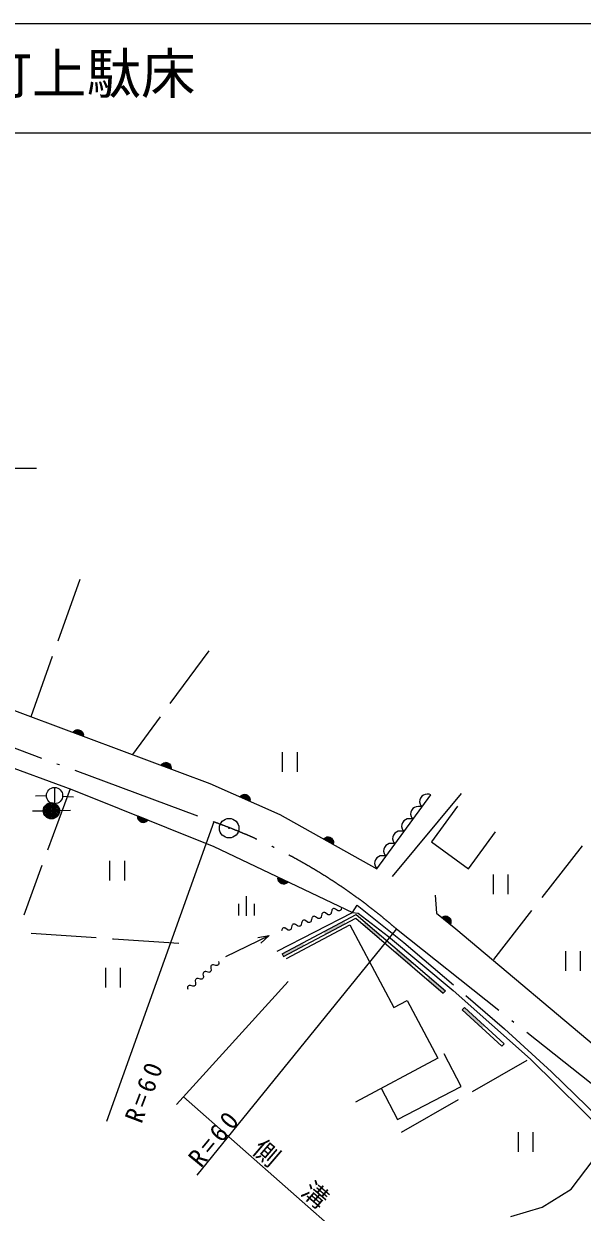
# Model space of a CAD drawing. Units: millimetres, scale not verified. Extents: x -625 to 708451, y -625 to 363079.
# Drawn here: x 462732 to 513922, y 254153 to 363079 of the extents above; entities that cross this region are included whole.
import ezdxf
from ezdxf.enums import TextEntityAlignment as Align

# ---------------------------------------------------------------- set-up
doc = ezdxf.new("R2010")
doc.units = ezdxf.units.MM
doc.header["$LTSCALE"] = 1000
doc.linetypes.add('DASHED', pattern=[7.5, 6, -1.5])
doc.linetypes.add('LONG_DASHED_DOTTED', pattern=[15.25, 12, -1.5, 0.25, -1.5])
doc.layers.add('S-SUV', color=7, linetype='Continuous', lineweight=13)
doc.styles.add('ＭＳ ゴシック', font='')
doc.styles.get('ＭＳ ゴシック').set_extended_font_data('MS Gothic')

msp = doc.modelspace()

# ---------------------------------------------------------------- hatches: boundary and pattern name
at = {"layer": 'S-SUV'}
for points in [[(490207, 279862), (492105, 280869), (492246, 280604), (490347, 279597)], [(494003, 280776), (495478, 279513), (495283, 279285), (493808, 280548)], [(486410, 277847), (488308, 278855), (488449, 278590), (486550, 277582)], [(496953, 278249), (498427, 276986), (498232, 276758), (496758, 278021)], [(499902, 275723), (501377, 274459), (501181, 274231), (499707, 275495)], [(503132, 272923), (504948, 271254), (504745, 271033), (502929, 272703)]]:
    msp.add_hatch(color=256, dxfattribs=at).paths.add_polyline_path(points)

# ---------------------------------------------------------------- linework, layer by layer
for p, q in [((708451, 363079), (68451, 363079)), ((68451, 353079), (708451, 353079)), ((455644, 302455), (479798, 293445)), ((447585, 300070), (467151, 292904)), ((467253, 298125), (467330, 298219)), ((468189, 297775), (467253, 298125)), ((467298, 298175), (468188, 297843)), ((467330, 298219), (467418, 298290)), ((468186, 297910), (467343, 298224)), ((467400, 298270), (468171, 297982)), ((467418, 298290), (467548, 298359)), ((468150, 298057), (467469, 298311)), ((467547, 298349), (468114, 298137)), ((467548, 298359), (467672, 298377)), ((467672, 298377), (467795, 298371)), ((468025, 298237), (467676, 298367)), ((467795, 298371), (467940, 298316)), ((467940, 298316), (468037, 298240)), ((468037, 298240), (468119, 298146)), ((468119, 298146), (468172, 298008)), ((468172, 298008), (468195, 297896)), ((468195, 297896), (468189, 297775)), ((486432, 296326), (486432, 294526)), ((487814, 294526), (487814, 296326)), ((475304, 295122), (475381, 295216)), ((475381, 295216), (475469, 295287)), ((476237, 294907), (475394, 295221)), ((475451, 295267), (476222, 294979)), ((475469, 295287), (475599, 295356)), ((476201, 295054), (475520, 295308)), ((475598, 295346), (476165, 295134)), ((475599, 295356), (475723, 295374)), ((475723, 295374), (475846, 295368)), ((476077, 295234), (475728, 295364)), ((475846, 295368), (475992, 295313)), ((475992, 295313), (476089, 295237)), ((476089, 295237), (476171, 295143)), ((476241, 294772), (475304, 295122)), ((475349, 295172), (476239, 294840)), ((476171, 295143), (476224, 295005)), ((476224, 295005), (476246, 294893)), ((476246, 294893), (476241, 294772)), ((465551, 293083), (465551, 291590)), ((479798, 293445), (486218, 290614)), ((464801, 292311), (463802, 292277)), ((466299, 292295), (467298, 292239)), ((467151, 292904), (480150, 287685)), ((482550, 292232), (482633, 292321)), ((483465, 291828), (482550, 292232)), ((482598, 292279), (483468, 291895)), ((482633, 292321), (482725, 292387)), ((483470, 291963), (482647, 292326)), ((482706, 292368), (483459, 292036)), ((482725, 292387), (482859, 292448)), ((483443, 292111), (482777, 292405)), ((482857, 292438), (483411, 292194)), ((482859, 292448), (482984, 292458)), ((482984, 292458), (483106, 292445)), ((483328, 292298), (482988, 292449)), ((483106, 292445), (483248, 292383)), ((483248, 292383), (483341, 292301)), ((483341, 292301), (483417, 292202)), ((483417, 292202), (483462, 292062)), ((483462, 292062), (483477, 291948)), ((483477, 291948), (483465, 291828)), ((495098, 285629), (500043, 292409)), ((502818, 292527), (496487, 284930)), ((499038, 291939), (499015, 291765)), ((499093, 292102), (499038, 291939)), ((499220, 292277), (499093, 292102)), ((499360, 292379), (499220, 292277)), ((499518, 292454), (499360, 292379)), ((499723, 292474), (499518, 292454)), ((499882, 292461), (499723, 292474)), ((500043, 292409), (499882, 292461)), ((464519, 290926), (463520, 290899)), ((466019, 290969), (467018, 291000)), ((498269, 290972), (498214, 290809)), ((498396, 291148), (498269, 290972)), ((498535, 291249), (498396, 291148)), ((498694, 291324), (498535, 291249)), ((498899, 291344), (498694, 291324)), ((499058, 291331), (498899, 291344)), ((499015, 291765), (499059, 291564)), ((499219, 291279), (499058, 291331)), ((499059, 291564), (499122, 291419)), ((499122, 291419), (499219, 291279)), ((502478, 291355), (500096, 288086)), ((480150, 289930), (470322, 262459)), ((473178, 290360), (473186, 290481)), ((473198, 290247), (473178, 290360)), ((473186, 290481), (474114, 290108)), ((474068, 290059), (473186, 290413)), ((473186, 290346), (474021, 290011)), ((473247, 290109), (473198, 290247)), ((473963, 289967), (473200, 290273)), ((473218, 290198), (473894, 289927)), ((473327, 290012), (473247, 290109)), ((473815, 289892), (473253, 290117)), ((473422, 289934), (473327, 290012)), ((473339, 290015), (473685, 289877)), ((473566, 289876), (473422, 289934)), ((473689, 289867), (473566, 289876)), ((473813, 289882), (473689, 289867)), ((473945, 289947), (473813, 289882)), ((474034, 290016), (473945, 289947)), ((474114, 290108), (474034, 290016)), ((486218, 290614), (495098, 285629)), ((497444, 289843), (497390, 289679)), ((497572, 290018), (497444, 289843)), ((497711, 290120), (497572, 290018)), ((497870, 290194), (497711, 290120)), ((498074, 290214), (497870, 290194)), ((498234, 290201), (498074, 290214)), ((498214, 290809), (498191, 290635)), ((498191, 290635), (498235, 290434)), ((498395, 290149), (498234, 290201)), ((498235, 290434), (498298, 290289)), ((498298, 290289), (498395, 290149)), ((496620, 288713), (496566, 288549)), ((496748, 288888), (496620, 288713)), ((496887, 288990), (496748, 288888)), ((497046, 289065), (496887, 288990)), ((497250, 289084), (497046, 289065)), ((497410, 289071), (497250, 289084)), ((497390, 289679), (497367, 289505)), ((497367, 289505), (497411, 289304)), ((497571, 289019), (497410, 289071)), ((497411, 289304), (497474, 289159)), ((497474, 289159), (497571, 289019)), ((503490, 285613), (505966, 289011)), ((480150, 287685), (492851, 281629)), ((490222, 288367), (490313, 288447)), ((491094, 287877), (490222, 288367)), ((490275, 288409), (491103, 287944)), ((490313, 288447), (490411, 288504)), ((491112, 288011), (490327, 288451)), ((490390, 288487), (491107, 288085)), ((490411, 288504), (490550, 288552)), ((491099, 288161), (490464, 288517)), ((490547, 288542), (491075, 288246)), ((490550, 288552), (490675, 288551)), ((490675, 288551), (490796, 288526)), ((491003, 288358), (490678, 288541)), ((490796, 288526), (490931, 288450)), ((490931, 288450), (491015, 288360)), ((491015, 288360), (491082, 288254)), ((491082, 288254), (491113, 288110)), ((491118, 287996), (491094, 287877)), ((491113, 288110), (491118, 287996)), ((495796, 287583), (495742, 287419)), ((495924, 287758), (495796, 287583)), ((496063, 287860), (495924, 287758)), ((496222, 287935), (496063, 287860)), ((496426, 287954), (496222, 287935)), ((496586, 287942), (496426, 287954)), ((496566, 288549), (496543, 288375)), ((496543, 288375), (496587, 288174)), ((496747, 287889), (496586, 287942)), ((496587, 288174), (496650, 288029)), ((496650, 288029), (496747, 287889)), ((500096, 288086), (503490, 285613)), ((495100, 286628), (494972, 286453)), ((495239, 286730), (495100, 286628)), ((495397, 286805), (495239, 286730)), ((495602, 286824), (495397, 286805)), ((495762, 286812), (495602, 286824)), ((495742, 287419), (495719, 287245)), ((495719, 287245), (495763, 287045)), ((495922, 286759), (495762, 286812)), ((495763, 287045), (495826, 286899)), ((495826, 286899), (495922, 286759)), ((470603, 286369), (470603, 284569)), ((471984, 284569), (471984, 286369)), ((494918, 286289), (494895, 286116)), ((494895, 286116), (494939, 285915)), ((494972, 286453), (494918, 286289)), ((494939, 285915), (495001, 285769)), ((495001, 285769), (495098, 285629)), ((486034, 284752), (486049, 284872)), ((486046, 284638), (486034, 284752)), ((486041, 284738), (486853, 284351)), ((486902, 284396), (486045, 284805)), ((486086, 284497), (486046, 284638)), ((486049, 284872), (486952, 284442)), ((486792, 284310), (486050, 284664)), ((486063, 284588), (486720, 284275)), ((486160, 284396), (486086, 284497)), ((486639, 284245), (486093, 284505)), ((486250, 284311), (486160, 284396)), ((486172, 284398), (486508, 284238)), ((486390, 284245), (486250, 284311)), ((486866, 284355), (486772, 284292)), ((486952, 284442), (486866, 284355)), ((505752, 285093), (505752, 283293)), ((507134, 283293), (507134, 285093)), ((486512, 284228), (486390, 284245)), ((486637, 284235), (486512, 284228)), ((486772, 284292), (486637, 284235)), ((500451, 283223), (500561, 281572)), ((482406, 282416), (482406, 281336)), ((483126, 283131), (483126, 281331)), ((483846, 282416), (483846, 281336)), ((492851, 281629), (493306, 282288)), ((485946, 278067), (492851, 281629)), ((486410, 277847), (493211, 281455)), ((486550, 277582), (493171, 281094)), ((489130, 281106), (489108, 280992)), ((489153, 281157), (489130, 281106)), ((489185, 281209), (489153, 281157)), ((489236, 281247), (489185, 281209)), ((489300, 281271), (489236, 281247)), ((489367, 281276), (489300, 281271)), ((489417, 281261), (489367, 281276)), ((489473, 281238), (489417, 281261)), ((489659, 281099), (489473, 281238)), ((489714, 281071), (489659, 281099)), ((489776, 281060), (489714, 281071)), ((489835, 281065), (489776, 281060)), ((489892, 281087), (489835, 281065)), ((489946, 281126), (489892, 281087)), ((489981, 281176), (489946, 281126)), ((490002, 281232), (489981, 281176)), ((490024, 281346), (490002, 281232)), ((490046, 281459), (490024, 281346)), ((490068, 281510), (490046, 281459)), ((490101, 281562), (490068, 281510)), ((490152, 281600), (490101, 281562)), ((490216, 281625), (490152, 281600)), ((490283, 281630), (490216, 281625)), ((490333, 281615), (490283, 281630)), ((490389, 281592), (490333, 281615)), ((490575, 281453), (490389, 281592)), ((490630, 281424), (490575, 281453)), ((490692, 281414), (490630, 281424)), ((490751, 281418), (490692, 281414)), ((490808, 281440), (490751, 281418)), ((490862, 281479), (490808, 281440)), ((490897, 281530), (490862, 281479)), ((490918, 281585), (490897, 281530)), ((490940, 281699), (490918, 281585)), ((490962, 281813), (490940, 281699)), ((490984, 281863), (490962, 281813)), ((491017, 281915), (490984, 281863)), ((491068, 281954), (491017, 281915)), ((491132, 281978), (491068, 281954)), ((491199, 281983), (491132, 281978)), ((491249, 281968), (491199, 281983)), ((491305, 281945), (491249, 281968)), ((491491, 281806), (491305, 281945)), ((491546, 281778), (491491, 281806)), ((491608, 281767), (491546, 281778)), ((491667, 281772), (491608, 281767)), ((491724, 281794), (491667, 281772)), ((491778, 281833), (491724, 281794)), ((491813, 281883), (491778, 281833)), ((491834, 281939), (491813, 281883)), ((491856, 282052), (491834, 281939)), ((492851, 281629), (493381, 281553)), ((493171, 281094), (501182, 274231)), ((493211, 281455), (501377, 274459)), ((493381, 281553), (496160, 279432)), ((500561, 281572), (502322, 280140)), ((501053, 281171), (501157, 281235)), ((501830, 280541), (501053, 281171)), ((501112, 281204), (501850, 280605)), ((501157, 281235), (501263, 281275)), ((501870, 280669), (501171, 281237)), ((501240, 281262), (501878, 280743)), ((501263, 281275), (501408, 281299)), ((501882, 280820), (501318, 281278)), ((501404, 281289), (501873, 280908)), ((501408, 281299), (501531, 281276)), ((501531, 281276), (501646, 281231)), ((501822, 281030), (501532, 281265)), ((501646, 281231), (501766, 281133)), ((501766, 281133), (501834, 281030)), ((501834, 281030), (501882, 280914)), ((496885, 280119), (478589, 257545)), ((486382, 280045), (486360, 279932)), ((486405, 280096), (486382, 280045)), ((486437, 280148), (486405, 280096)), ((486488, 280186), (486437, 280148)), ((486552, 280211), (486488, 280186)), ((486619, 280216), (486552, 280211)), ((486669, 280201), (486619, 280216)), ((486726, 280178), (486669, 280201)), ((486911, 280039), (486726, 280178)), ((486805, 277404), (492607, 280502)), ((486966, 280010), (486911, 280039)), ((487028, 280000), (486966, 280010)), ((487087, 280004), (487028, 280000)), ((487144, 280027), (487087, 280004)), ((487198, 280066), (487144, 280027)), ((487234, 280116), (487198, 280066)), ((487254, 280172), (487234, 280116)), ((487276, 280285), (487254, 280172)), ((487298, 280399), (487276, 280285)), ((487321, 280450), (487298, 280399)), ((487353, 280502), (487321, 280450)), ((487404, 280540), (487353, 280502)), ((487468, 280565), (487404, 280540)), ((487535, 280569), (487468, 280565)), ((487585, 280554), (487535, 280569)), ((487642, 280531), (487585, 280554)), ((487827, 280392), (487642, 280531)), ((487882, 280364), (487827, 280392)), ((487944, 280354), (487882, 280364)), ((488003, 280358), (487944, 280354)), ((488060, 280380), (488003, 280358)), ((488114, 280419), (488060, 280380)), ((488149, 280470), (488114, 280419)), ((488170, 280525), (488149, 280470)), ((488192, 280639), (488170, 280525)), ((488214, 280752), (488192, 280639)), ((488237, 280803), (488214, 280752)), ((488269, 280855), (488237, 280803)), ((488320, 280893), (488269, 280855)), ((488384, 280918), (488320, 280893)), ((488451, 280923), (488384, 280918)), ((488501, 280908), (488451, 280923)), ((488558, 280885), (488501, 280908)), ((488743, 280746), (488558, 280885)), ((488798, 280717), (488743, 280746)), ((488860, 280707), (488798, 280717)), ((488919, 280711), (488860, 280707)), ((488976, 280733), (488919, 280711)), ((489030, 280772), (488976, 280733)), ((489065, 280823), (489030, 280772)), ((489086, 280878), (489065, 280823)), ((489108, 280992), (489086, 280878)), ((492607, 280502), (496658, 272916)), ((501873, 280653), (501830, 280541)), ((501888, 280767), (501873, 280653)), ((501882, 280914), (501888, 280767)), ((502322, 280140), (521907, 263631)), ((481253, 277602), (485225, 279514)), ((484199, 279339), (485225, 279514)), ((485225, 279514), (484448, 278823)), ((496160, 279432), (502090, 274480)), ((486410, 277847), (486550, 277582)), ((512391, 278071), (512391, 276271)), ((513772, 276271), (513772, 278071)), ((479882, 276712), (479870, 276654)), ((479915, 276764), (479882, 276712)), ((479965, 276809), (479915, 276764)), ((480023, 276836), (479965, 276809)), ((480074, 276840), (480023, 276836)), ((480133, 276838), (480074, 276840)), ((480349, 276775), (480133, 276838)), ((480409, 276769), (480349, 276775)), ((480469, 276781), (480409, 276769)), ((480521, 276805), (480469, 276781)), ((480565, 276844), (480521, 276805)), ((480600, 276898), (480565, 276844)), ((480596, 277124), (480615, 277014)), ((480615, 276956), (480600, 276898)), ((480615, 277014), (480615, 276956)), ((470220, 276540), (470220, 274740)), ((471601, 274740), (471601, 276540)), ((479181, 275629), (479146, 275575)), ((479161, 276019), (479158, 275965)), ((479158, 275965), (479177, 275855)), ((479172, 276077), (479161, 276019)), ((479206, 276129), (479172, 276077)), ((479177, 275855), (479196, 275744)), ((479196, 275687), (479181, 275629)), ((479196, 275744), (479196, 275687)), ((479255, 276174), (479206, 276129)), ((479314, 276201), (479255, 276174)), ((479365, 276205), (479314, 276201)), ((479424, 276203), (479365, 276205)), ((479639, 276141), (479424, 276203)), ((479700, 276134), (479639, 276141)), ((479759, 276146), (479700, 276134)), ((479811, 276170), (479759, 276146)), ((479855, 276210), (479811, 276170)), ((479890, 276263), (479855, 276210)), ((479870, 276654), (479867, 276600)), ((479867, 276600), (479886, 276489)), ((479886, 276489), (479905, 276379)), ((479906, 276321), (479890, 276263)), ((479905, 276379), (479906, 276321)), ((486964, 275301), (476725, 264018)), ((477742, 274750), (477739, 274696)), ((477739, 274696), (477758, 274585)), ((477754, 274808), (477742, 274750)), ((477787, 274860), (477754, 274808)), ((477836, 274905), (477787, 274860)), ((477895, 274932), (477836, 274905)), ((477946, 274936), (477895, 274932)), ((478005, 274934), (477946, 274936)), ((478221, 274871), (478005, 274934)), ((478281, 274865), (478221, 274871)), ((478340, 274877), (478281, 274865)), ((478392, 274901), (478340, 274877)), ((478437, 274940), (478392, 274901)), ((478472, 274994), (478437, 274940)), ((478451, 275384), (478448, 275331)), ((478448, 275331), (478467, 275220)), ((478463, 275443), (478451, 275384)), ((478496, 275495), (478463, 275443)), ((478467, 275220), (478487, 275109)), ((478487, 275052), (478472, 274994)), ((478487, 275109), (478487, 275052)), ((478546, 275539), (478496, 275495)), ((478605, 275566), (478546, 275539)), ((478655, 275570), (478605, 275566)), ((478714, 275569), (478655, 275570)), ((478930, 275506), (478714, 275569)), ((478990, 275499), (478930, 275506)), ((479050, 275511), (478990, 275499)), ((479102, 275535), (479050, 275511)), ((479146, 275575), (479102, 275535)), ((496658, 272916), (497866, 273561)), ((497866, 273561), (500687, 268277)), ((501377, 274459), (501182, 274231)), ((502090, 274480), (509183, 268167)), ((503132, 272923), (502929, 272703)), ((502929, 272703), (506561, 269363)), ((503132, 272923), (506764, 269584)), ((506764, 269584), (506561, 269363)), ((500687, 268277), (493152, 264254)), ((502816, 265684), (501270, 268656)), ((509183, 268167), (518646, 258826)), ((477369, 264727), (503225, 241971)), ((495496, 265511), (496983, 262651)), ((496983, 262651), (502816, 265684)), ((508050, 261476), (508050, 259676)), ((509432, 259676), (509432, 261476)), ((512893, 256265), (516472, 260972)), ((510260, 254632), (512893, 256265)), ((507384, 253755), (510260, 254632))]:
    msp.add_line(p, q, dxfattribs=at)
at = {"layer": 'S-SUV', "linetype": 'DASHED'}
for p, q in [((467861, 312141), (463381, 299569)), ((479683, 305596), (472687, 296098)), ((466987, 292970), (462736, 281394)), ((513901, 287721), (505783, 277320)), ((493306, 282288), (497568, 278888)), ((463396, 279720), (470956, 279213)), ((470956, 279213), (478008, 278756)), ((497568, 278888), (506802, 270973)), ((506802, 270973), (511115, 267016)), ((497360, 261490), (508878, 268086)), ((511115, 267016), (519030, 259354))]:
    msp.add_line(p, q, dxfattribs=at)
at = {"layer": 'S-SUV', "linetype": 'LONG_DASHED_DOTTED'}
for p, q in [((453102, 299955), (480150, 289930)), ((496885, 280119), (561364, 229015))]:
    msp.add_line(p, q, dxfattribs=at)
at = {"layer": 'S-SUV'}
msp.add_lwpolyline([(424829, 309932), (431991, 322337), (463896, 322337)], dxfattribs=at)
for centre, radius in [((465551, 292336), 746), ((465269, 290945), 746), ((465269, 290945), 660), ((465269, 290945), 574), ((465269, 290945), 484), ((465269, 290945), 398), ((465269, 290945), 292), ((465269, 290945), 202), ((465269, 290945), 116), ((465269, 290945), 22.5), ((481562, 289350), 896), ((481562, 289350), 27)]:
    msp.add_circle(centre, radius, dxfattribs=at)
at = {"layer": 'S-SUV', "linetype": 'LONG_DASHED_DOTTED'}
msp.add_arc((462631, 240868), 52095, 48.88885, 70.34977, dxfattribs=at)

# ---------------------------------------------------------------- texts
at = {"layer": 'S-SUV', "style": 'ＭＳ ゴシック'}
msp.add_text('岩国市美和町上駄床', height=3666, dxfattribs=at).set_placement((433475, 355579), align=Align.BOTTOM_LEFT)
at = {"layer": 'S-SUV', "char_height": 1686, "attachment_point": 7, "style": 'ＭＳ ゴシック'}
for s, insert, rotation in [('\\T1.3;R=60', (473545, 262184), 69.2), ('\\T1.3;R=60', (478993, 258127), 50.5), ('\\T2.57;側溝', (483437, 259565), 319.4)]:
    msp.add_mtext(s, dxfattribs=dict(at, insert=insert, rotation=rotation))

doc.saveas('drawing.dxf')
